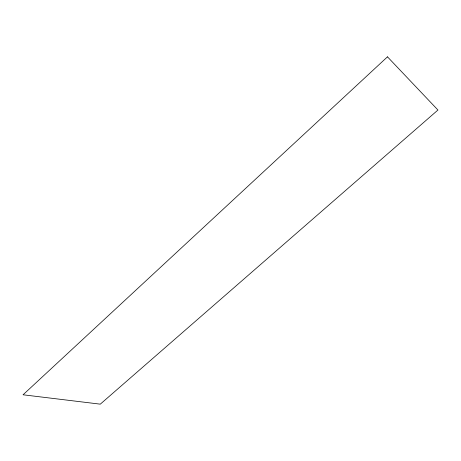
<?xml version="1.0" encoding="UTF-8"?>
<svg xmlns="http://www.w3.org/2000/svg" width="461" height="461" viewBox="0 0 461 461"><rect width="100%" height="100%" fill="white"/><g stroke="black" fill="none" stroke-linecap="round" stroke-linejoin="round"><path stroke-width="0.69" d="M387.482 56.841L23.05 394.783L100.285 404.159L437.95 110.023L387.482 56.841"/></g></svg>
